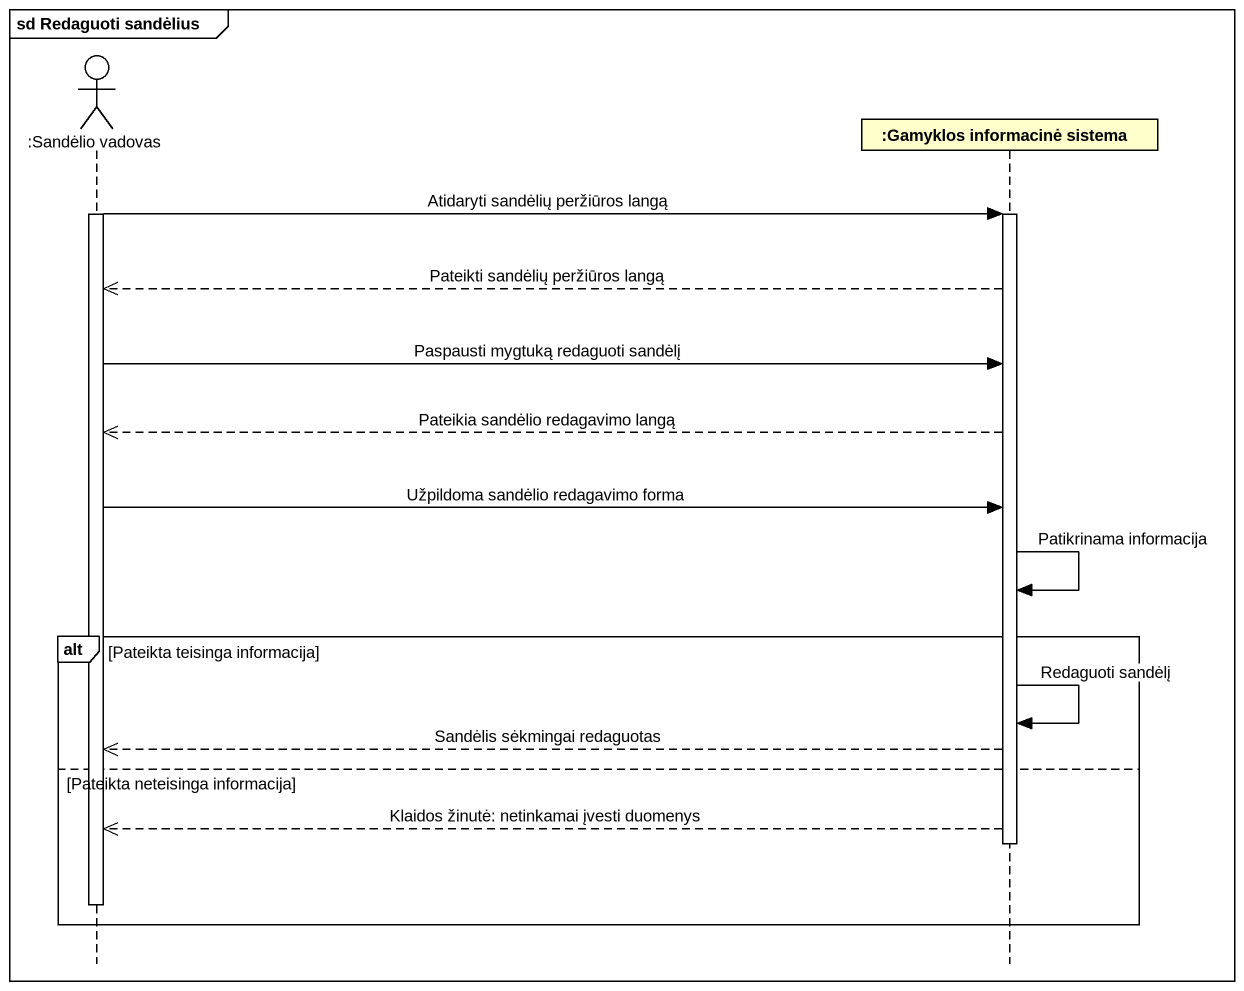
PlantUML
@startuml
mainframe sd Redaguoti sandėlius
hide footbox
actor ":Sandėlio vadovas" as Sandėlio_vadovas
participant ":Gamyklos informacinė sistema" as Gamyklos_informacinė_sistema

activate Sandėlio_vadovas
Sandėlio_vadovas -> Gamyklos_informacinė_sistema : Atidaryti sandėlių peržiūros langą
activate Gamyklos_informacinė_sistema
Gamyklos_informacinė_sistema -->> Sandėlio_vadovas : Pateikti sandėlių peržiūros langą
Sandėlio_vadovas -> Gamyklos_informacinė_sistema : Paspausti mygtuką redaguoti sandėlį
Gamyklos_informacinė_sistema -->> Sandėlio_vadovas : Pateikia sandėlio redagavimo langą
Sandėlio_vadovas -> Gamyklos_informacinė_sistema : Užpildoma sandėlio redagavimo forma
Gamyklos_informacinė_sistema -> Gamyklos_informacinė_sistema : Patikrinama informacija
alt Pateikta teisinga informacija
  Gamyklos_informacinė_sistema -> Gamyklos_informacinė_sistema : Redaguoti sandėlį
  Gamyklos_informacinė_sistema -->> Sandėlio_vadovas : Sandėlis sėkmingai redaguotas
else Pateikta neteisinga informacija
  Gamyklos_informacinė_sistema -->> Sandėlio_vadovas : Klaidos žinutė: netinkamai įvesti duomenys
  deactivate Gamyklos_informacinė_sistema
  deactivate Sandėlio_vadovas
end
@enduml
